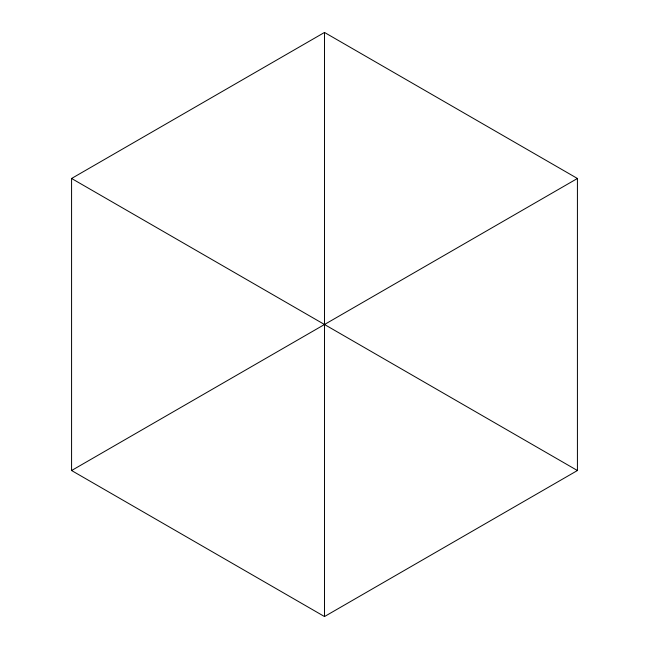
<?xml version="1.0" encoding="UTF-8"?>
<svg xmlns="http://www.w3.org/2000/svg" width="649" height="649" viewBox="0 0 649 649"><rect width="100%" height="100%" fill="white"/><g stroke="black" fill="none" stroke-linecap="round" stroke-linejoin="round"><path stroke-width="0.97" d="M71.577 178.475L324.5 32.45L577.423 178.475L577.423 470.525L324.5 616.55L71.577 470.525L71.577 178.475L577.423 470.525M71.577 470.525L577.423 178.475M324.5 32.45L324.5 616.55"/></g></svg>
